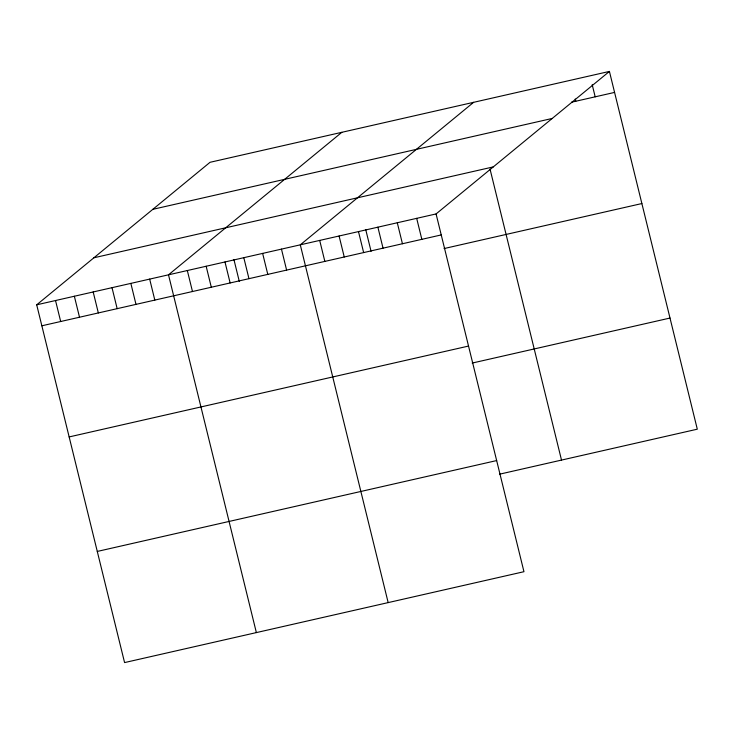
<?xml version="1.0" encoding="UTF-8"?>
<svg xmlns="http://www.w3.org/2000/svg" width="734" height="734" viewBox="0 0 734 734"><rect width="100%" height="100%" fill="white"/><g stroke="black" fill="none" stroke-linecap="round" stroke-linejoin="round"><path stroke-width="1.1" d="M609.422 71.418L436.079 213.933L523.957 571.703L124.578 662.582L36.7 304.812L210.043 162.297L609.422 71.418L697.3 429.188L499.487 474.201M341.842 132.313L168.499 274.819L256.368 632.589M473.632 102.32L300.289 244.835L388.167 602.596M571.474 102.219L614.578 92.411M152.837 209.328L552.225 118.449M93.906 257.781L493.285 166.902M36.7 304.812L436.079 213.933M41.856 325.795L441.235 234.926M444.061 248.56L641.874 203.547M69.152 436.932L468.54 346.063M472.191 363.064L670.004 318.051M97.283 551.436L496.661 460.567M592.2 84.676L595.182 96.824M575.236 99.026L575.786 101.237M490.028 169.068L561.51 460.09M416.683 218.347L421.839 239.339M397.287 222.76L402.443 243.752M377.891 227.173L383.038 248.165M365.725 229.568L371.083 251.358M358.486 231.586L363.642 252.579M339.09 236.009L344.246 256.992M319.694 240.422L324.85 261.405M281.461 249.12L286.618 270.103M262.634 253.404L267.791 274.388M243.807 257.689L248.964 278.672M233.935 259.561L239.284 281.351M224.98 261.965L230.137 282.957M206.153 266.249L211.309 287.242M187.326 270.534L192.482 291.526M149.672 279.103L154.819 300.096M130.845 283.388L135.992 304.381M112.008 287.673L117.165 308.665M93.181 291.958L98.338 312.941M74.354 296.242L79.511 317.226M55.527 300.527L60.683 321.51"/></g></svg>
